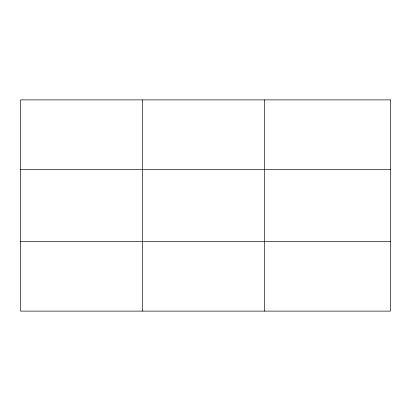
<?xml version="1.0" encoding="UTF-8"?>
<svg xmlns="http://www.w3.org/2000/svg" width="411" height="411" viewBox="0 0 411 411"><rect width="100%" height="100%" fill="white"/><g stroke="black" fill="none" stroke-linecap="round" stroke-linejoin="round"><path stroke-width="0.62" d="M142.617 311.117L142.617 99.883M264.684 311.117L264.684 99.883M20.55 169.589L390.45 169.589M20.55 241.411L390.45 241.411M390.45 99.883L390.45 311.117L20.55 311.117L20.55 99.883L390.45 99.883"/></g></svg>
